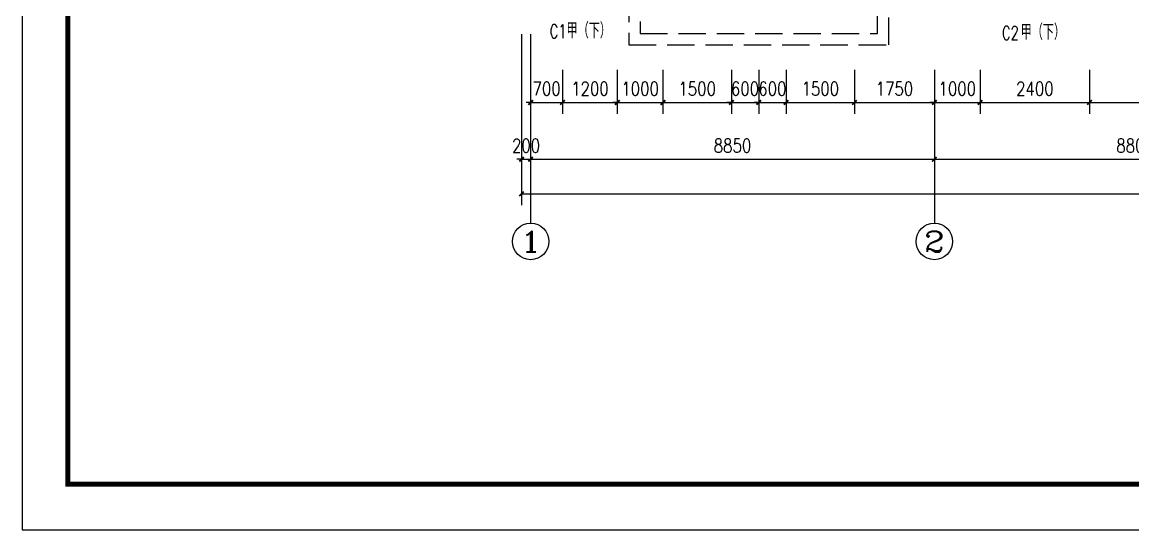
# Model space of a CAD drawing. Header units: millimetres. Extents: x 591771 to 1936534, y -622016 to 355666.
# Drawn here: x 595260 to 619606, y 231299 to 242428 of the extents above; entities that cross this region are included whole.
import ezdxf
from ezdxf.enums import TextEntityAlignment as Align

# ---------------------------------------------------------------- set-up
doc = ezdxf.new("R2010")
doc.units = ezdxf.units.MM
doc.header["$LTSCALE"] = 80
doc.linetypes.add('DASH', pattern=[0.35, 0.25, -0.1])
for name, color, linetype in [('\\M+5BDA8-\\M+5B3DF\\M+5B4E7', 3, 'Continuous'), ('\\M+5BDA8-\\M+5C3C5\\M+5B4B0\\M+5B1E0\\M+5BAC5', 7, 'Continuous'), ('\\M+5BDA8-\\M+5D6E1-\\M+5B1EA\\M+5D7A2', 3, 'Continuous'), ('\\M+5C5C5\\M+5CBAE', 1, 'Continuous'), ('\\M+5CDBC\\M+5BFF2', 252, 'Continuous'), ('AXIS_TEXT', 7, 'Continuous')]:
    doc.layers.add(name, color=color, linetype=linetype)
doc.styles.add('A-AXIS-LABEL', font='COMPLEX', dxfattribs={"bigfont": 'GBCBIG'})
doc.styles.add('A-WIN-LABEL', font='SIMPLEX', dxfattribs={"bigfont": 'GBCBIG'})
doc.styles.add('COMPLEX', font='COMPLEX')
doc.styles.add('DIM_FONT', font='SIMPLEX.shx', dxfattribs={"width": 0.8})
doc.dimstyles.new('DIMN', dxfattribs={"dimtxt": 300, "dimasz": 100, "dimexe": 250, "dimexo": 300, "dimgap": 150, "dimtad": 1, "dimdec": 0, "dimzin": 0, "dimdsep": 46, "dimtxsty": 'DIM_FONT', "dimblk": 'ARCHTICK', "dimcen": 0.09, "dimclrt": 7, "dimazin": 2, "dimtfac": 1, "dimtdec": 0, "dimtix": 1, "dimtmove": 2, "dimatfit": 3, "dimldrblk": 'ARCHTICK', "dimfxl": 0, "dimtolj": 1, "dimtzin": 0, "dimarcsym": 0})

# ---------------------------------------------------------------- blocks, each defined once
blk = doc.blocks.new('_ArchTick')
at = {"color": 0, "linetype": 'ByBlock', "const_width": 0.4}
blk.add_lwpolyline([(-0.5, -0.5), (0.5, 0.5)], dxfattribs=at)
blk = doc.blocks.new('*D496')
at = {"layer": '\\M+5BDA8-\\M+5B3DF\\M+5B4E7', "color": 0, "lineweight": -2, "transparency": 16777216}
for p, q in [((606406, 241385), (606406, 240419)), ((607106, 241385), (607106, 240419)), ((606406, 240669), (606306, 240669)), ((606406, 240669), (607106, 240669)), ((607106, 240669), (607206, 240669))]:
    blk.add_line(p, q, dxfattribs=at)
at = {"layer": 'Defpoints', "color": 0, "transparency": 16777216}
for p in [(606406, 241685), (607106, 241685), (607106, 240669)]:
    blk.add_point(p, dxfattribs=at)
at = {"layer": '\\M+5BDA8-\\M+5B3DF\\M+5B4E7', "color": 0, "lineweight": -2, "transparency": 16777216, "xscale": 100, "yscale": 100, "zscale": 100}
blk.add_blockref('_ArchTick', (606406, 240669), dxfattribs=at)
at = {"layer": '\\M+5BDA8-\\M+5B3DF\\M+5B4E7', "color": 0, "lineweight": -2, "transparency": 16777216, "xscale": 100, "yscale": 100, "zscale": 100, "rotation": 180}
blk.add_blockref('_ArchTick', (607106, 240669), dxfattribs=at)
at = {"layer": '\\M+5BDA8-\\M+5B3DF\\M+5B4E7', "color": 7, "transparency": 16777216, "insert": (606756, 240969), "char_height": 300, "attachment_point": 5, "style": 'DIM_FONT'}
blk.add_mtext('\\A1;700', dxfattribs=at)
blk = doc.blocks.new('*D497')
at = {"layer": '\\M+5BDA8-\\M+5B3DF\\M+5B4E7', "color": 0, "lineweight": -2, "transparency": 16777216}
for p, q in [((607106, 241385), (607106, 240419)), ((608306, 241385), (608306, 240419)), ((607106, 240669), (608306, 240669))]:
    blk.add_line(p, q, dxfattribs=at)
at = {"layer": 'Defpoints', "color": 0, "transparency": 16777216}
for p in [(607106, 241685), (608306, 241685), (608306, 240669)]:
    blk.add_point(p, dxfattribs=at)
at = {"layer": '\\M+5BDA8-\\M+5B3DF\\M+5B4E7', "color": 0, "lineweight": -2, "transparency": 16777216, "xscale": 100, "yscale": 100, "zscale": 100, "rotation": 180}
blk.add_blockref('_ArchTick', (607106, 240669), dxfattribs=at)
at = {"layer": '\\M+5BDA8-\\M+5B3DF\\M+5B4E7', "color": 0, "lineweight": -2, "transparency": 16777216, "xscale": 100, "yscale": 100, "zscale": 100}
blk.add_blockref('_ArchTick', (608306, 240669), dxfattribs=at)
at = {"layer": '\\M+5BDA8-\\M+5B3DF\\M+5B4E7', "color": 7, "transparency": 16777216, "insert": (607706, 240969), "char_height": 300, "attachment_point": 5, "style": 'DIM_FONT'}
blk.add_mtext('\\A1;1200', dxfattribs=at)
blk = doc.blocks.new('*D498')
at = {"layer": '\\M+5BDA8-\\M+5B3DF\\M+5B4E7', "color": 0, "lineweight": -2, "transparency": 16777216}
for p, q in [((608306, 241385), (608306, 240419)), ((609306, 241385), (609306, 240419)), ((608306, 240669), (608206, 240669)), ((608306, 240669), (609306, 240669)), ((609306, 240669), (609406, 240669))]:
    blk.add_line(p, q, dxfattribs=at)
at = {"layer": 'Defpoints', "color": 0, "transparency": 16777216}
for p in [(608306, 241685), (609306, 241685), (609306, 240669)]:
    blk.add_point(p, dxfattribs=at)
at = {"layer": '\\M+5BDA8-\\M+5B3DF\\M+5B4E7', "color": 0, "lineweight": -2, "transparency": 16777216, "xscale": 100, "yscale": 100, "zscale": 100}
blk.add_blockref('_ArchTick', (608306, 240669), dxfattribs=at)
at = {"layer": '\\M+5BDA8-\\M+5B3DF\\M+5B4E7', "color": 0, "lineweight": -2, "transparency": 16777216, "xscale": 100, "yscale": 100, "zscale": 100, "rotation": 180}
blk.add_blockref('_ArchTick', (609306, 240669), dxfattribs=at)
at = {"layer": '\\M+5BDA8-\\M+5B3DF\\M+5B4E7', "color": 7, "transparency": 16777216, "insert": (608806, 240969), "char_height": 300, "attachment_point": 5, "style": 'DIM_FONT'}
blk.add_mtext('\\A1;1000', dxfattribs=at)
blk = doc.blocks.new('*D499')
at = {"layer": '\\M+5BDA8-\\M+5B3DF\\M+5B4E7', "color": 0, "lineweight": -2, "transparency": 16777216}
for p, q in [((609306, 241385), (609306, 240419)), ((610806, 241385), (610806, 240419)), ((609306, 240669), (610806, 240669))]:
    blk.add_line(p, q, dxfattribs=at)
at = {"layer": 'Defpoints', "color": 0, "transparency": 16777216}
for p in [(609306, 241685), (610806, 241685), (610806, 240669)]:
    blk.add_point(p, dxfattribs=at)
at = {"layer": '\\M+5BDA8-\\M+5B3DF\\M+5B4E7', "color": 0, "lineweight": -2, "transparency": 16777216, "xscale": 100, "yscale": 100, "zscale": 100, "rotation": 180}
blk.add_blockref('_ArchTick', (609306, 240669), dxfattribs=at)
at = {"layer": '\\M+5BDA8-\\M+5B3DF\\M+5B4E7', "color": 0, "lineweight": -2, "transparency": 16777216, "xscale": 100, "yscale": 100, "zscale": 100}
blk.add_blockref('_ArchTick', (610806, 240669), dxfattribs=at)
at = {"layer": '\\M+5BDA8-\\M+5B3DF\\M+5B4E7', "color": 7, "transparency": 16777216, "insert": (610056, 240969), "char_height": 300, "attachment_point": 5, "style": 'DIM_FONT'}
blk.add_mtext('\\A1;1500', dxfattribs=at)
blk = doc.blocks.new('*D500')
at = {"layer": '\\M+5BDA8-\\M+5B3DF\\M+5B4E7', "color": 0, "lineweight": -2, "transparency": 16777216}
for p, q in [((610806, 241385), (610806, 240419)), ((611406, 241385), (611406, 240419)), ((610806, 240669), (610706, 240669)), ((610806, 240669), (611406, 240669)), ((611406, 240669), (611506, 240669))]:
    blk.add_line(p, q, dxfattribs=at)
at = {"layer": 'Defpoints', "color": 0, "transparency": 16777216}
for p in [(610806, 241685), (611406, 241685), (611406, 240669)]:
    blk.add_point(p, dxfattribs=at)
at = {"layer": '\\M+5BDA8-\\M+5B3DF\\M+5B4E7', "color": 0, "lineweight": -2, "transparency": 16777216, "xscale": 100, "yscale": 100, "zscale": 100}
blk.add_blockref('_ArchTick', (610806, 240669), dxfattribs=at)
at = {"layer": '\\M+5BDA8-\\M+5B3DF\\M+5B4E7', "color": 0, "lineweight": -2, "transparency": 16777216, "xscale": 100, "yscale": 100, "zscale": 100, "rotation": 180}
blk.add_blockref('_ArchTick', (611406, 240669), dxfattribs=at)
at = {"layer": '\\M+5BDA8-\\M+5B3DF\\M+5B4E7', "color": 7, "transparency": 16777216, "insert": (611106, 240969), "char_height": 300, "attachment_point": 5, "style": 'DIM_FONT'}
blk.add_mtext('\\A1;600', dxfattribs=at)
blk = doc.blocks.new('*D501')
at = {"layer": '\\M+5BDA8-\\M+5B3DF\\M+5B4E7', "color": 0, "lineweight": -2, "transparency": 16777216}
for p, q in [((611406, 241385), (611406, 240419)), ((612006, 241385), (612006, 240419)), ((611406, 240669), (611306, 240669)), ((611406, 240669), (612006, 240669)), ((612006, 240669), (612106, 240669))]:
    blk.add_line(p, q, dxfattribs=at)
at = {"layer": 'Defpoints', "color": 0, "transparency": 16777216}
for p in [(611406, 241685), (612006, 241685), (612006, 240669)]:
    blk.add_point(p, dxfattribs=at)
at = {"layer": '\\M+5BDA8-\\M+5B3DF\\M+5B4E7', "color": 0, "lineweight": -2, "transparency": 16777216, "xscale": 100, "yscale": 100, "zscale": 100}
blk.add_blockref('_ArchTick', (611406, 240669), dxfattribs=at)
at = {"layer": '\\M+5BDA8-\\M+5B3DF\\M+5B4E7', "color": 0, "lineweight": -2, "transparency": 16777216, "xscale": 100, "yscale": 100, "zscale": 100, "rotation": 180}
blk.add_blockref('_ArchTick', (612006, 240669), dxfattribs=at)
at = {"layer": '\\M+5BDA8-\\M+5B3DF\\M+5B4E7', "color": 7, "transparency": 16777216, "insert": (611706, 240969), "char_height": 300, "attachment_point": 5, "style": 'DIM_FONT'}
blk.add_mtext('\\A1;600', dxfattribs=at)
blk = doc.blocks.new('*D502')
at = {"layer": '\\M+5BDA8-\\M+5B3DF\\M+5B4E7', "color": 0, "lineweight": -2, "transparency": 16777216}
for p, q in [((612006, 241385), (612006, 240419)), ((613506, 241385), (613506, 240419)), ((612006, 240669), (613506, 240669))]:
    blk.add_line(p, q, dxfattribs=at)
at = {"layer": 'Defpoints', "color": 0, "transparency": 16777216}
for p in [(612006, 241685), (613506, 241685), (613506, 240669)]:
    blk.add_point(p, dxfattribs=at)
at = {"layer": '\\M+5BDA8-\\M+5B3DF\\M+5B4E7', "color": 0, "lineweight": -2, "transparency": 16777216, "xscale": 100, "yscale": 100, "zscale": 100, "rotation": 180}
blk.add_blockref('_ArchTick', (612006, 240669), dxfattribs=at)
at = {"layer": '\\M+5BDA8-\\M+5B3DF\\M+5B4E7', "color": 0, "lineweight": -2, "transparency": 16777216, "xscale": 100, "yscale": 100, "zscale": 100}
blk.add_blockref('_ArchTick', (613506, 240669), dxfattribs=at)
at = {"layer": '\\M+5BDA8-\\M+5B3DF\\M+5B4E7', "color": 7, "transparency": 16777216, "insert": (612756, 240969), "char_height": 300, "attachment_point": 5, "style": 'DIM_FONT'}
blk.add_mtext('\\A1;1500', dxfattribs=at)
blk = doc.blocks.new('*D503')
at = {"layer": '\\M+5BDA8-\\M+5B3DF\\M+5B4E7', "color": 0, "lineweight": -2, "transparency": 16777216}
for p, q in [((613506, 241385), (613506, 240419)), ((615256, 241385), (615256, 240419)), ((613506, 240669), (615256, 240669))]:
    blk.add_line(p, q, dxfattribs=at)
at = {"layer": 'Defpoints', "color": 0, "transparency": 16777216}
for p in [(613506, 241685), (615256, 241685), (615256, 240669)]:
    blk.add_point(p, dxfattribs=at)
at = {"layer": '\\M+5BDA8-\\M+5B3DF\\M+5B4E7', "color": 0, "lineweight": -2, "transparency": 16777216, "xscale": 100, "yscale": 100, "zscale": 100, "rotation": 180}
blk.add_blockref('_ArchTick', (613506, 240669), dxfattribs=at)
at = {"layer": '\\M+5BDA8-\\M+5B3DF\\M+5B4E7', "color": 0, "lineweight": -2, "transparency": 16777216, "xscale": 100, "yscale": 100, "zscale": 100}
blk.add_blockref('_ArchTick', (615256, 240669), dxfattribs=at)
at = {"layer": '\\M+5BDA8-\\M+5B3DF\\M+5B4E7', "color": 7, "transparency": 16777216, "insert": (614381, 240969), "char_height": 300, "attachment_point": 5, "style": 'DIM_FONT'}
blk.add_mtext('\\A1;1750', dxfattribs=at)
blk = doc.blocks.new('*D504')
at = {"layer": '\\M+5BDA8-\\M+5B3DF\\M+5B4E7', "color": 0, "lineweight": -2, "transparency": 16777216}
for p, q in [((615256, 241385), (615256, 240419)), ((616259, 241385), (616259, 240419)), ((615256, 240669), (615156, 240669)), ((615256, 240669), (616259, 240669)), ((616259, 240669), (616359, 240669))]:
    blk.add_line(p, q, dxfattribs=at)
at = {"layer": 'Defpoints', "color": 0, "transparency": 16777216}
for p in [(615256, 241685), (616259, 241685), (616259, 240669)]:
    blk.add_point(p, dxfattribs=at)
at = {"layer": '\\M+5BDA8-\\M+5B3DF\\M+5B4E7', "color": 0, "lineweight": -2, "transparency": 16777216, "xscale": 100, "yscale": 100, "zscale": 100}
blk.add_blockref('_ArchTick', (615256, 240669), dxfattribs=at)
at = {"layer": '\\M+5BDA8-\\M+5B3DF\\M+5B4E7', "color": 0, "lineweight": -2, "transparency": 16777216, "xscale": 100, "yscale": 100, "zscale": 100, "rotation": 180}
blk.add_blockref('_ArchTick', (616259, 240669), dxfattribs=at)
at = {"layer": '\\M+5BDA8-\\M+5B3DF\\M+5B4E7', "color": 7, "transparency": 16777216, "insert": (615758, 240969), "char_height": 300, "attachment_point": 5, "style": 'DIM_FONT'}
blk.add_mtext('\\A1;1000', dxfattribs=at)
blk = doc.blocks.new('*D505')
at = {"layer": '\\M+5BDA8-\\M+5B3DF\\M+5B4E7', "color": 0, "lineweight": -2, "transparency": 16777216}
for p, q in [((616259, 241385), (616259, 240419)), ((618659, 241385), (618659, 240419)), ((616259, 240669), (618659, 240669))]:
    blk.add_line(p, q, dxfattribs=at)
at = {"layer": 'Defpoints', "color": 0, "transparency": 16777216}
for p in [(616259, 241685), (618659, 241685), (618659, 240669)]:
    blk.add_point(p, dxfattribs=at)
at = {"layer": '\\M+5BDA8-\\M+5B3DF\\M+5B4E7', "color": 0, "lineweight": -2, "transparency": 16777216, "xscale": 100, "yscale": 100, "zscale": 100, "rotation": 180}
blk.add_blockref('_ArchTick', (616259, 240669), dxfattribs=at)
at = {"layer": '\\M+5BDA8-\\M+5B3DF\\M+5B4E7', "color": 0, "lineweight": -2, "transparency": 16777216, "xscale": 100, "yscale": 100, "zscale": 100}
blk.add_blockref('_ArchTick', (618659, 240669), dxfattribs=at)
at = {"layer": '\\M+5BDA8-\\M+5B3DF\\M+5B4E7', "color": 7, "transparency": 16777216, "insert": (617459, 240969), "char_height": 300, "attachment_point": 5, "style": 'DIM_FONT'}
blk.add_mtext('\\A1;2400', dxfattribs=at)
blk = doc.blocks.new('*D506')
at = {"layer": '\\M+5BDA8-\\M+5B3DF\\M+5B4E7', "color": 0, "lineweight": -2, "transparency": 16777216}
for p, q in [((618659, 241385), (618659, 240419)), ((621806, 241385), (621806, 240419)), ((618659, 240669), (621806, 240669))]:
    blk.add_line(p, q, dxfattribs=at)
at = {"layer": 'Defpoints', "color": 0, "transparency": 16777216}
for p in [(618659, 241685), (621806, 241685), (621806, 240669)]:
    blk.add_point(p, dxfattribs=at)
at = {"layer": '\\M+5BDA8-\\M+5B3DF\\M+5B4E7', "color": 0, "lineweight": -2, "transparency": 16777216, "xscale": 100, "yscale": 100, "zscale": 100, "rotation": 180}
blk.add_blockref('_ArchTick', (618659, 240669), dxfattribs=at)
at = {"layer": '\\M+5BDA8-\\M+5B3DF\\M+5B4E7', "color": 0, "lineweight": -2, "transparency": 16777216, "xscale": 100, "yscale": 100, "zscale": 100}
blk.add_blockref('_ArchTick', (621806, 240669), dxfattribs=at)
at = {"layer": '\\M+5BDA8-\\M+5B3DF\\M+5B4E7', "color": 7, "transparency": 16777216, "insert": (620233, 240969), "char_height": 300, "attachment_point": 5, "style": 'DIM_FONT'}
blk.add_mtext('\\A1;3150', dxfattribs=at)
blk = doc.blocks.new('*D663')
at = {"layer": '\\M+5BDA8-\\M+5B3DF\\M+5B4E7', "color": 0, "lineweight": -2, "transparency": 16777216}
for p, q in [((606206, 241126), (606206, 238416)), ((660707, 241126), (660707, 238416)), ((606206, 238666), (660707, 238666))]:
    blk.add_line(p, q, dxfattribs=at)
at = {"layer": 'Defpoints', "color": 0, "transparency": 16777216}
for p in [(606206, 241426), (660707, 241426), (660707, 238666)]:
    blk.add_point(p, dxfattribs=at)
at = {"layer": '\\M+5BDA8-\\M+5B3DF\\M+5B4E7', "color": 0, "lineweight": -2, "transparency": 16777216, "xscale": 100, "yscale": 100, "zscale": 100}
for p, rotation in [((606206, 238666), 180.0000912769842), ((660707, 238666), 9.127698415491479e-05)]:
    blk.add_blockref('_ArchTick', p, dxfattribs=dict(at, rotation=rotation))
at = {"layer": '\\M+5BDA8-\\M+5B3DF\\M+5B4E7', "color": 7, "transparency": 16777216, "insert": (633456, 238966), "char_height": 300, "attachment_point": 5, "rotation": 0.0001, "style": 'DIM_FONT'}
blk.add_mtext('\\A1;54500', dxfattribs=at)
blk = doc.blocks.new('*D665')
at = {"layer": '\\M+5BDA8-\\M+5B3DF\\M+5B4E7', "color": 0, "lineweight": -2, "transparency": 16777216}
for p, q in [((606206, 242165), (606206, 239173)), ((606406, 242165), (606406, 239173)), ((606206, 239423), (606106, 239423)), ((606206, 239423), (606406, 239423)), ((606406, 239423), (606506, 239423))]:
    blk.add_line(p, q, dxfattribs=at)
at = {"layer": 'Defpoints', "color": 0, "transparency": 16777216}
for p in [(606206, 242465), (606406, 242465), (606406, 239423)]:
    blk.add_point(p, dxfattribs=at)
at = {"layer": '\\M+5BDA8-\\M+5B3DF\\M+5B4E7', "color": 0, "lineweight": -2, "transparency": 16777216, "xscale": 100, "yscale": 100, "zscale": 100}
for p, rotation in [((606206, 239423), 9.127698221256253e-05), ((606406, 239423), 180.0000912769822)]:
    blk.add_blockref('_ArchTick', p, dxfattribs=dict(at, rotation=rotation))
at = {"layer": '\\M+5BDA8-\\M+5B3DF\\M+5B4E7', "color": 7, "transparency": 16777216, "insert": (606306, 239723), "char_height": 300, "attachment_point": 5, "rotation": 0.0001, "style": 'DIM_FONT'}
blk.add_mtext('\\A1;200', dxfattribs=at)
blk = doc.blocks.new('*D680')
at = {"layer": '\\M+5BDA8-\\M+5B3DF\\M+5B4E7', "color": 0, "lineweight": -2, "transparency": 16777216}
for p, q in [((606406, 240959), (606406, 239173)), ((615256, 240959), (615256, 239173)), ((606406, 239423), (615256, 239423))]:
    blk.add_line(p, q, dxfattribs=at)
at = {"layer": 'Defpoints', "color": 0, "transparency": 16777216}
for p in [(606406, 241259), (615256, 241259), (615256, 239423)]:
    blk.add_point(p, dxfattribs=at)
at = {"layer": '\\M+5BDA8-\\M+5B3DF\\M+5B4E7', "color": 0, "lineweight": -2, "transparency": 16777216, "xscale": 100, "yscale": 100, "zscale": 100, "rotation": 180}
blk.add_blockref('_ArchTick', (606406, 239423), dxfattribs=at)
at = {"layer": '\\M+5BDA8-\\M+5B3DF\\M+5B4E7', "color": 0, "lineweight": -2, "transparency": 16777216, "xscale": 100, "yscale": 100, "zscale": 100}
blk.add_blockref('_ArchTick', (615256, 239423), dxfattribs=at)
at = {"layer": '\\M+5BDA8-\\M+5B3DF\\M+5B4E7', "color": 7, "transparency": 16777216, "insert": (610831, 239723), "char_height": 300, "attachment_point": 5, "style": 'DIM_FONT'}
blk.add_mtext('\\A1;8850', dxfattribs=at)
blk = doc.blocks.new('*D681')
at = {"layer": '\\M+5BDA8-\\M+5B3DF\\M+5B4E7', "color": 0, "lineweight": -2, "transparency": 16777216}
for p, q in [((615256, 240959), (615256, 239173)), ((624056, 240959), (624056, 239173)), ((615256, 239423), (624056, 239423))]:
    blk.add_line(p, q, dxfattribs=at)
at = {"layer": 'Defpoints', "color": 0, "transparency": 16777216}
for p in [(615256, 241259), (624056, 241259), (624056, 239423)]:
    blk.add_point(p, dxfattribs=at)
at = {"layer": '\\M+5BDA8-\\M+5B3DF\\M+5B4E7', "color": 0, "lineweight": -2, "transparency": 16777216, "xscale": 100, "yscale": 100, "zscale": 100, "rotation": 180}
blk.add_blockref('_ArchTick', (615256, 239423), dxfattribs=at)
at = {"layer": '\\M+5BDA8-\\M+5B3DF\\M+5B4E7', "color": 0, "lineweight": -2, "transparency": 16777216, "xscale": 100, "yscale": 100, "zscale": 100}
blk.add_blockref('_ArchTick', (624056, 239423), dxfattribs=at)
at = {"layer": '\\M+5BDA8-\\M+5B3DF\\M+5B4E7', "color": 7, "transparency": 16777216, "insert": (619656, 239723), "char_height": 300, "attachment_point": 5, "style": 'DIM_FONT'}
blk.add_mtext('\\A1;8800', dxfattribs=at)
blk = doc.blocks.new('_AXISO')
blk.add_circle((0, 0), 0.5)
at = {"layer": 'AXIS_TEXT', "style": 'COMPLEX'}
blk.add_attdef('A', text='', height=0.56, dxfattribs=at).set_placement((-0.25, -0.28), (0.25, -0.28), align=Align.FIT)

msp = doc.modelspace()

# ---------------------------------------------------------------- linework, layer by layer
at = {"layer": '\\M+5BDA8-\\M+5D6E1-\\M+5B1EA\\M+5D7A2'}
for p, q in [((606406.1, 240021.2), (606406.1, 238021.2)), ((615256.1, 240021.2), (615256.1, 238021.2))]:
    msp.add_line(p, q, dxfattribs=at)
at = {"layer": '\\M+5C5C5\\M+5CBAE', "linetype": 'DASH', "ltscale": 30}
for p, q in [((608806.2, 243282.5), (608806.2, 242182.5)), ((614006.2, 242182.5), (614006.2, 243282.5)), ((608556.2, 243032.5), (608556.2, 241932.5)), ((614256.2, 241932.5), (614256.2, 243032.5)), ((608806.2, 242182.5), (614006.2, 242182.5)), ((608556.2, 241932.5), (614256.2, 241932.5))]:
    msp.add_line(p, q, dxfattribs=at)
at = {"layer": '\\M+5CDBC\\M+5BFF2', "color": 2}
msp.add_lwpolyline([(595259.9, 231298.7), (679359.9, 231298.7), (679359.9, 290698.7), (595259.9, 290698.7)], close=True, dxfattribs=at)
at = {"layer": '\\M+5CDBC\\M+5BFF2', "color": 2, "const_width": 112.5}
msp.add_lwpolyline([(596260, 232298.7), (678359.9, 232298.7), (678359.9, 289698.7), (596260, 289698.7)], close=True, dxfattribs=at)

# ---------------------------------------------------------------- block references
at = {"layer": '\\M+5BDA8-\\M+5D6E1-\\M+5B1EA\\M+5D7A2'}
ref = msp.add_blockref('_AXISO', (606406.1, 237621.2), dxfattribs=dict(at, xscale=800, yscale=800, zscale=800))
ref.add_attrib('A', '1', dxfattribs={"layer": 'AXIS_TEXT', "height": 452.5, "style": 'A-AXIS-LABEL', "width": 2.333333}).set_placement((606179.8, 237394.9), (606632.4, 237394.9), align=Align.FIT)
ref = msp.add_blockref('_AXISO', (615256.1, 237621.2), dxfattribs=dict(at, xscale=800, yscale=800, zscale=800))
ref.add_attrib('A', '2', dxfattribs={"layer": 'AXIS_TEXT', "height": 452.5, "style": 'A-AXIS-LABEL', "width": 1.5}).set_placement((615029.8, 237394.9), (615482.3, 237394.9), align=Align.FIT)

# ---------------------------------------------------------------- texts
at = {"layer": '\\M+5BDA8-\\M+5C3C5\\M+5B4B0\\M+5B1E0\\M+5BAC5', "style": 'A-WIN-LABEL', "width": 0.705882}
for s, rotation, p in [('C1', 0.00036, (606823.5, 242077.8)), ('C2', 0.00001, (616739, 242045.2))]:
    msp.add_text(s, height=297.5, rotation=rotation, dxfattribs=at).set_placement(p)
at = {"layer": '\\M+5BDA8-\\M+5C3C5\\M+5B4B0\\M+5B1E0\\M+5BAC5', "style": 'A-WIN-LABEL'}
for rotation, p in [(0.00036, (607193.5, 242077.8)), (0.00001, (617149, 242045.2))]:
    msp.add_text('甲（下）', height=337.59, rotation=rotation, dxfattribs=at).set_placement(p)

# ---------------------------------------------------------------- dimensions: what is measured, and where the dimension line sits
at = {"layer": '\\M+5BDA8-\\M+5B3DF\\M+5B4E7'}
for p1, p2, distance, picture, middle in [((606206.1, 242464.8), (606406.1, 242464.8), -3041.7, '*D665', (606306.1, 239723.1)), ((606406.1, 241685.1), (607106.1, 241685.1), -1016.1, '*D496', (606756.1, 240969)), ((607106.1, 241685.1), (608306.1, 241685.1), -1016.1, '*D497', (607706.1, 240969)), ((608306.1, 241685.1), (609306.2, 241685.1), -1016.1, '*D498', (608806.1, 240969)), ((609306.2, 241685.1), (610806.2, 241685.1), -1016.1, '*D499', (610056.2, 240969)), ((610806.2, 241685.1), (611406.1, 241685.1), -1016.1, '*D500', (611106.1, 240969)), ((611406.1, 241685.1), (612006.2, 241685.1), -1016.1, '*D501', (611706.1, 240969)), ((612006.2, 241685.1), (613506.2, 241685.1), -1016.1, '*D502', (612756.2, 240969)), ((613506.2, 241685.1), (615256.1, 241685.1), -1016.1, '*D503', (614381.1, 240969)), ((616259.5, 241685.1), (618659.5, 241685.1), -1016.1, '*D505', (617459.5, 240969)), ((606206.1, 241426.3), (660706.5, 241426.4), -2759.9, '*D663', (633456.3, 238966.5)), ((606406.1, 241258.6), (615256.1, 241258.6), -1835.5, '*D680', (610831.1, 239723.1)), ((615256.1, 241258.6), (624056.2, 241258.6), -1835.5, '*D681', (619656.1, 239723.1))]:
    dim = msp.add_aligned_dim(p1=p1, p2=p2, distance=distance, dimstyle='DIMN', dxfattribs=at)
    dim.commit()
    dim.dimension.update_dxf_attribs({"geometry": picture, "text_midpoint": middle})
for p1, p2, text, picture, middle in [((615256.1, 241685.1), (616259.5, 241685.1), '1000', '*D504', (615757.8, 240969)), ((618659.5, 241685.1), (621806.2, 241685.1), '3150', '*D506', (620232.8, 240969))]:
    dim = msp.add_aligned_dim(p1=p1, p2=p2, distance=-1016.1, text=text, dimstyle='DIMN', dxfattribs=at)
    dim.commit()
    dim.dimension.update_dxf_attribs({"geometry": picture, "text_midpoint": middle})

doc.saveas('drawing.dxf')
